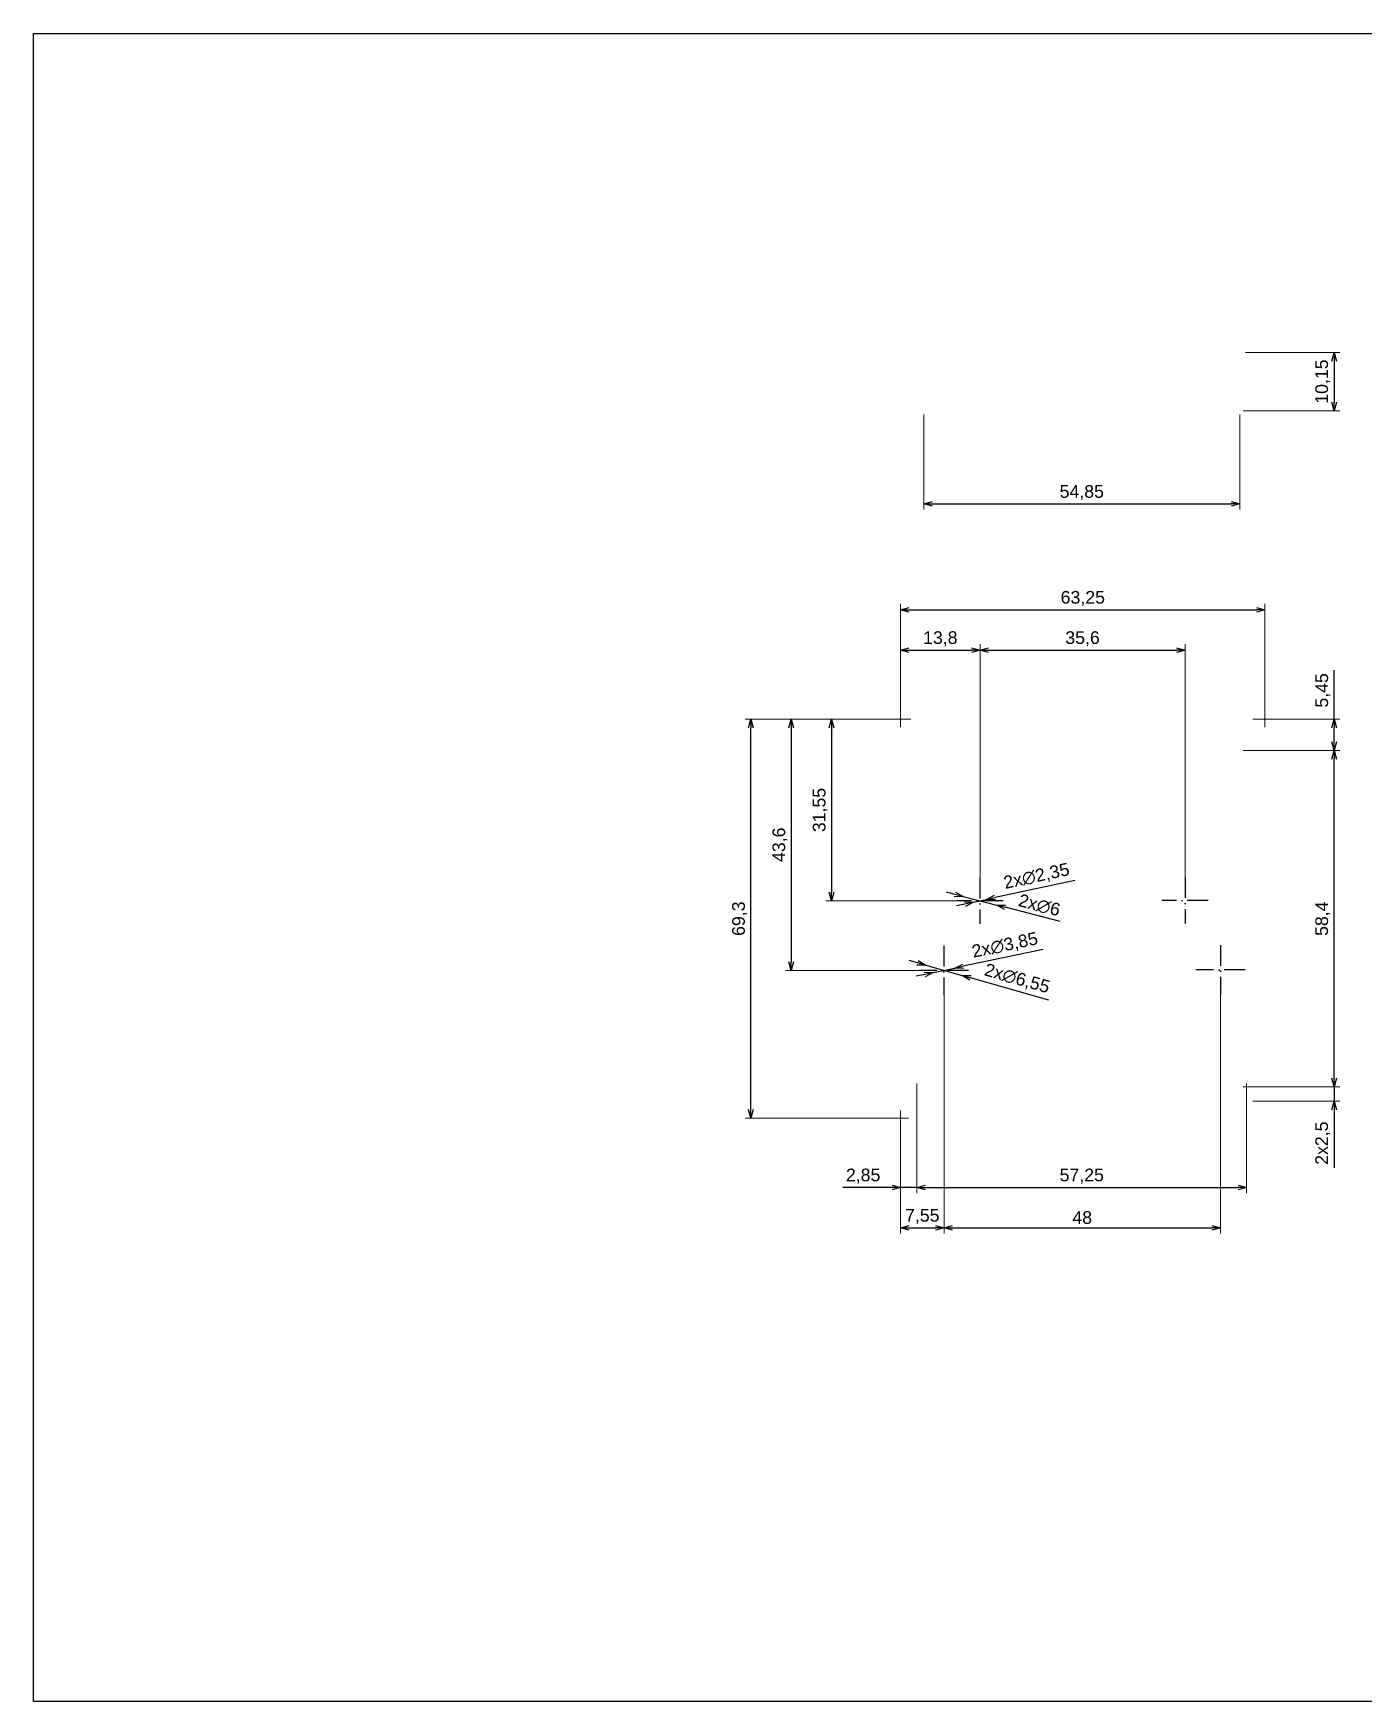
# Paper-space layout 'Base' of a CAD drawing. Header units: millimetres. Extents: x 0 to 414, y 1 to 290.
# Drawn here: x 0.3 to 231.2, y 0.5 to 290.2 of the extents above; entities that cross this region are included whole.
import ezdxf

# ---------------------------------------------------------------- set-up
doc = ezdxf.new("R2010")
doc.units = ezdxf.units.MM
doc.linetypes.add('ACAD_ISO10W100', pattern=[18, 12, -3, 0, -3])
doc.layers.add('MD_Annotation', color=7, linetype='Continuous', lineweight=25)
doc.layers.add('MD_Axes', color=7, linetype='ACAD_ISO10W100', lineweight=25)
doc.layers.add('Tabelka', color=7, linetype='Continuous')
doc.styles.get("Standard").update_dxf_attribs({"font": 'arial.ttf'})
doc.dimstyles.new('ISO-25', dxfattribs={"dimtxt": 2.2, "dimasz": 1.5, "dimexe": 1, "dimexo": 0.625, "dimtad": 1, "dimrnd": 0.05, "dimtxsty": 'Standard', "dimblk": 'OPEN30', "dimcen": 2.5, "dimadec": 0, "dimazin": 0, "dimtfac": 1, "dimtmove": 0, "dimatfit": 3, "dimfxl": 1, "dimlwe": 18, "dimarcsym": 0})

# ---------------------------------------------------------------- blocks, each defined once
blk = doc.blocks.new('_Open30')
at = {"color": 0, "linetype": 'ByBlock', "lineweight": -2}
for p, q in [((-1, 0.27), (0, 0)), ((0, 0), (-1, -0.27)), ((0, 0), (-1, 0))]:
    blk.add_line(p, q, dxfattribs=at)
blk = doc.blocks.new('*D25')
at = {"layer": 'Defpoints', "color": 0, "transparency": 16777216}
for p in [(214.1, 190.13), (150.84, 169.13), (214.1, 169.13)]:
    blk.add_point(p, dxfattribs=at)
at = {"layer": 'MD_Annotation', "color": 0, "lineweight": 18, "transparency": 16777216}
for p, q in [((150.84, 169.76), (150.84, 191.13)), ((214.1, 169.76), (214.1, 191.13))]:
    blk.add_line(p, q, dxfattribs=at)
at = {"layer": 'MD_Annotation', "color": 0, "lineweight": -2, "transparency": 16777216}
blk.add_line((152.34, 190.13), (212.6, 190.13), dxfattribs=at)
at = {"layer": 'MD_Annotation', "color": 0, "lineweight": -2, "transparency": 16777216, "xscale": 1.5, "yscale": 1.5, "zscale": 1.5, "rotation": 180}
blk.add_blockref('_Open30', (150.84, 190.13), dxfattribs=at)
at = {"layer": 'MD_Annotation', "color": 0, "lineweight": -2, "transparency": 16777216, "xscale": 1.5, "yscale": 1.5, "zscale": 1.5}
blk.add_blockref('_Open30', (214.1, 190.13), dxfattribs=at)
at = {"layer": 'MD_Annotation', "color": 0, "transparency": 16777216, "insert": (182.47, 192.08), "char_height": 2.2, "attachment_point": 5}
blk.add_mtext('63,25', dxfattribs=at)
blk = doc.blocks.new('*D26')
at = {"layer": 'Defpoints', "color": 0, "transparency": 16777216}
for p in [(124.84, 171.13), (152.83, 171.13), (152.83, 101.83)]:
    blk.add_point(p, dxfattribs=at)
at = {"layer": 'MD_Annotation', "color": 0, "lineweight": 18, "transparency": 16777216}
for p, q in [((152.21, 171.13), (123.84, 171.13)), ((152.21, 101.83), (123.84, 101.83))]:
    blk.add_line(p, q, dxfattribs=at)
at = {"layer": 'MD_Annotation', "color": 0, "lineweight": -2, "transparency": 16777216}
blk.add_line((124.84, 103.33), (124.84, 169.63), dxfattribs=at)
at = {"layer": 'MD_Annotation', "color": 0, "lineweight": -2, "transparency": 16777216, "xscale": 1.5, "yscale": 1.5, "zscale": 1.5}
for p, rotation in [((124.84, 171.13), 90), ((124.84, 101.83), 270)]:
    blk.add_blockref('_Open30', p, dxfattribs=dict(at, rotation=rotation))
at = {"layer": 'MD_Annotation', "color": 0, "transparency": 16777216, "insert": (122.89, 136.48), "char_height": 2.2, "attachment_point": 5, "rotation": 90}
blk.add_mtext('69,3', dxfattribs=at)
blk = doc.blocks.new('*D27')
at = {"layer": 'Defpoints', "color": 0, "transparency": 16777216}
for p in [(164.62, 183.13), (150.84, 169.13), (164.62, 142.58)]:
    blk.add_point(p, dxfattribs=at)
at = {"layer": 'MD_Annotation', "color": 0, "lineweight": 18, "transparency": 16777216}
for p, q in [((150.84, 169.76), (150.84, 184.13)), ((164.62, 143.2), (164.62, 184.13))]:
    blk.add_line(p, q, dxfattribs=at)
at = {"layer": 'MD_Annotation', "color": 0, "lineweight": -2, "transparency": 16777216}
blk.add_line((152.34, 183.13), (163.12, 183.13), dxfattribs=at)
at = {"layer": 'MD_Annotation', "color": 0, "lineweight": -2, "transparency": 16777216, "xscale": 1.5, "yscale": 1.5, "zscale": 1.5, "rotation": 180}
blk.add_blockref('_Open30', (150.84, 183.13), dxfattribs=at)
at = {"layer": 'MD_Annotation', "color": 0, "lineweight": -2, "transparency": 16777216, "xscale": 1.5, "yscale": 1.5, "zscale": 1.5}
blk.add_blockref('_Open30', (164.62, 183.13), dxfattribs=at)
at = {"layer": 'MD_Annotation', "color": 0, "transparency": 16777216, "insert": (157.73, 185.08), "char_height": 2.2, "attachment_point": 5}
blk.add_mtext('13,8', dxfattribs=at)
blk = doc.blocks.new('*D28')
at = {"layer": 'Defpoints', "color": 0, "transparency": 16777216}
for p in [(200.22, 183.13), (164.62, 142.58), (200.22, 142.63)]:
    blk.add_point(p, dxfattribs=at)
at = {"layer": 'MD_Annotation', "color": 0, "lineweight": 18, "transparency": 16777216}
for p, q in [((164.62, 143.2), (164.62, 184.13)), ((200.22, 143.25), (200.22, 184.13))]:
    blk.add_line(p, q, dxfattribs=at)
at = {"layer": 'MD_Annotation', "color": 0, "lineweight": -2, "transparency": 16777216}
blk.add_line((166.12, 183.13), (198.72, 183.13), dxfattribs=at)
at = {"layer": 'MD_Annotation', "color": 0, "lineweight": -2, "transparency": 16777216, "xscale": 1.5, "yscale": 1.5, "zscale": 1.5, "rotation": 180}
blk.add_blockref('_Open30', (164.62, 183.13), dxfattribs=at)
at = {"layer": 'MD_Annotation', "color": 0, "lineweight": -2, "transparency": 16777216, "xscale": 1.5, "yscale": 1.5, "zscale": 1.5}
blk.add_blockref('_Open30', (200.22, 183.13), dxfattribs=at)
at = {"layer": 'MD_Annotation', "color": 0, "transparency": 16777216, "insert": (182.42, 185.08), "char_height": 2.2, "attachment_point": 5}
blk.add_mtext('35,6', dxfattribs=at)
blk = doc.blocks.new('*D29')
at = {"layer": 'Defpoints', "color": 0, "transparency": 16777216}
for p in [(158.37, 124.23), (150.84, 103.83), (158.37, 82.83)]:
    blk.add_point(p, dxfattribs=at)
at = {"layer": 'MD_Annotation', "color": 0, "lineweight": 18, "transparency": 16777216}
for p, q in [((158.37, 123.6), (158.37, 81.83)), ((150.84, 103.2), (150.84, 81.83))]:
    blk.add_line(p, q, dxfattribs=at)
at = {"layer": 'MD_Annotation', "color": 0, "lineweight": -2, "transparency": 16777216}
blk.add_line((152.34, 82.83), (156.87, 82.83), dxfattribs=at)
at = {"layer": 'MD_Annotation', "color": 0, "lineweight": -2, "transparency": 16777216, "xscale": 1.5, "yscale": 1.5, "zscale": 1.5, "rotation": 180}
blk.add_blockref('_Open30', (150.84, 82.83), dxfattribs=at)
at = {"layer": 'MD_Annotation', "color": 0, "lineweight": -2, "transparency": 16777216, "xscale": 1.5, "yscale": 1.5, "zscale": 1.5}
blk.add_blockref('_Open30', (158.37, 82.83), dxfattribs=at)
at = {"layer": 'MD_Annotation', "color": 0, "transparency": 16777216, "insert": (154.6, 84.77), "char_height": 2.2, "attachment_point": 5}
blk.add_mtext('7,55', dxfattribs=at)
blk = doc.blocks.new('*D30')
at = {"layer": 'Defpoints', "color": 0, "transparency": 16777216}
for p in [(158.37, 124.23), (206.37, 124.33), (206.37, 82.83)]:
    blk.add_point(p, dxfattribs=at)
at = {"layer": 'MD_Annotation', "color": 0, "lineweight": 18, "transparency": 16777216}
for p, q in [((158.37, 123.6), (158.37, 81.83)), ((206.37, 123.7), (206.37, 81.83))]:
    blk.add_line(p, q, dxfattribs=at)
at = {"layer": 'MD_Annotation', "color": 0, "lineweight": -2, "transparency": 16777216}
blk.add_line((159.87, 82.83), (204.87, 82.83), dxfattribs=at)
at = {"layer": 'MD_Annotation', "color": 0, "lineweight": -2, "transparency": 16777216, "xscale": 1.5, "yscale": 1.5, "zscale": 1.5, "rotation": 180}
blk.add_blockref('_Open30', (158.37, 82.83), dxfattribs=at)
at = {"layer": 'MD_Annotation', "color": 0, "lineweight": -2, "transparency": 16777216, "xscale": 1.5, "yscale": 1.5, "zscale": 1.5}
blk.add_blockref('_Open30', (206.37, 82.83), dxfattribs=at)
at = {"layer": 'MD_Annotation', "color": 0, "transparency": 16777216, "insert": (182.37, 84.58), "char_height": 2.2, "attachment_point": 5}
blk.add_mtext('48', dxfattribs=at)
blk = doc.blocks.new('*D31')
at = {"layer": 'Defpoints', "color": 0, "transparency": 16777216}
for p in [(152.83, 171.13), (138.84, 139.58), (161.62, 139.58)]:
    blk.add_point(p, dxfattribs=at)
at = {"layer": 'MD_Annotation', "color": 0, "lineweight": 18, "transparency": 16777216}
for p, q in [((152.21, 171.13), (137.84, 171.13)), ((160.99, 139.58), (137.84, 139.58))]:
    blk.add_line(p, q, dxfattribs=at)
at = {"layer": 'MD_Annotation', "color": 0, "lineweight": -2, "transparency": 16777216}
blk.add_line((138.84, 169.63), (138.84, 141.08), dxfattribs=at)
at = {"layer": 'MD_Annotation', "color": 0, "lineweight": -2, "transparency": 16777216, "xscale": 1.5, "yscale": 1.5, "zscale": 1.5}
for p, rotation in [((138.84, 171.13), 90), ((138.84, 139.58), 270)]:
    blk.add_blockref('_Open30', p, dxfattribs=dict(at, rotation=rotation))
at = {"layer": 'MD_Annotation', "color": 0, "transparency": 16777216, "insert": (136.89, 155.35), "char_height": 2.2, "attachment_point": 5, "rotation": 90}
blk.add_mtext('31,55', dxfattribs=at)
blk = doc.blocks.new('*D32')
at = {"layer": 'Defpoints', "color": 0, "transparency": 16777216}
for p in [(153.24, 171.13), (131.84, 127.5), (155.09, 127.5)]:
    blk.add_point(p, dxfattribs=at)
at = {"layer": 'MD_Annotation', "color": 0, "lineweight": 18, "transparency": 16777216}
for p, q in [((152.62, 171.13), (130.84, 171.13)), ((154.47, 127.5), (130.84, 127.5))]:
    blk.add_line(p, q, dxfattribs=at)
at = {"layer": 'MD_Annotation', "color": 0, "lineweight": -2, "transparency": 16777216}
blk.add_line((131.84, 169.63), (131.84, 129), dxfattribs=at)
at = {"layer": 'MD_Annotation', "color": 0, "lineweight": -2, "transparency": 16777216, "xscale": 1.5, "yscale": 1.5, "zscale": 1.5}
for p, rotation in [((131.84, 171.13), 90), ((131.84, 127.5), 270)]:
    blk.add_blockref('_Open30', p, dxfattribs=dict(at, rotation=rotation))
at = {"layer": 'MD_Annotation', "color": 0, "transparency": 16777216, "insert": (129.89, 149.32), "char_height": 2.2, "attachment_point": 5, "rotation": 90}
blk.add_mtext('43,6', dxfattribs=at)
blk = doc.blocks.new('*D33')
at = {"layer": 'Defpoints', "color": 0, "transparency": 16777216}
for p in [(163.47, 139.33), (165.77, 139.83)]:
    blk.add_point(p, dxfattribs=at)
at = {"layer": 'MD_Annotation', "color": 0, "lineweight": -2, "transparency": 16777216}
for p, q in [((181.07, 143.14), (167.23, 140.14)), ((163.47, 139.33), (165.77, 139.83)), ((162, 139.01), (160.54, 138.69))]:
    blk.add_line(p, q, dxfattribs=at)
at = {"layer": 'MD_Annotation', "color": 0, "lineweight": -2, "transparency": 16777216, "xscale": 1.5, "yscale": 1.5, "zscale": 1.5}
for p, rotation in [((163.47, 139.33), 12.21936349471884), ((165.77, 139.83), 192.2193634947189)]:
    blk.add_blockref('_Open30', p, dxfattribs=dict(at, rotation=rotation))
at = {"layer": 'MD_Annotation', "color": 0, "transparency": 16777216, "insert": (174.46, 143.74), "char_height": 2.2, "attachment_point": 5, "rotation": 12.2194}
blk.add_mtext('2x∅2,35', dxfattribs=at)
blk = doc.blocks.new('*D34')
at = {"layer": 'Defpoints', "color": 0, "transparency": 16777216}
for p in [(161.71, 140.32), (167.52, 138.83)]:
    blk.add_point(p, dxfattribs=at)
at = {"layer": 'MD_Annotation', "color": 0, "lineweight": -2, "transparency": 16777216}
for p, q in [((160.26, 140.7), (158.81, 141.07)), ((161.71, 140.32), (167.52, 138.83)), ((178.53, 136.01), (168.98, 138.46))]:
    blk.add_line(p, q, dxfattribs=at)
at = {"layer": 'MD_Annotation', "color": 0, "lineweight": -2, "transparency": 16777216, "xscale": 1.5, "yscale": 1.5, "zscale": 1.5}
for p, rotation in [((161.71, 140.32), 345.6069136427466), ((167.52, 138.83), 165.6069136427465)]:
    blk.add_blockref('_Open30', p, dxfattribs=dict(at, rotation=rotation))
at = {"layer": 'MD_Annotation', "color": 0, "transparency": 16777216, "insert": (174.93, 138.8), "char_height": 2.2, "attachment_point": 5, "rotation": 345.6069}
blk.add_mtext('2x∅6', dxfattribs=at)
blk = doc.blocks.new('*D35')
at = {"layer": 'Defpoints', "color": 0, "transparency": 16777216}
for p in [(160.25, 127.9), (156.48, 127.11)]:
    blk.add_point(p, dxfattribs=at)
at = {"layer": 'MD_Annotation', "color": 0, "lineweight": -2, "transparency": 16777216}
for p, q in [((175.57, 131.13), (161.72, 128.21)), ((156.48, 127.11), (160.25, 127.9)), ((155.02, 126.8), (153.55, 126.49))]:
    blk.add_line(p, q, dxfattribs=at)
at = {"layer": 'MD_Annotation', "color": 0, "lineweight": -2, "transparency": 16777216, "xscale": 1.5, "yscale": 1.5, "zscale": 1.5}
for p, rotation in [((156.48, 127.11), 11.88843906549582), ((160.25, 127.9), 191.8884390654958)]:
    blk.add_blockref('_Open30', p, dxfattribs=dict(at, rotation=rotation))
at = {"layer": 'MD_Annotation', "color": 0, "transparency": 16777216, "insert": (168.97, 131.76), "char_height": 2.2, "attachment_point": 5, "rotation": 11.8884}
blk.add_mtext('2x∅3,85', dxfattribs=at)
blk = doc.blocks.new('*D36')
at = {"layer": 'Defpoints', "color": 0, "transparency": 16777216}
for p in [(155.22, 128.4), (161.52, 126.61)]:
    blk.add_point(p, dxfattribs=at)
at = {"layer": 'MD_Annotation', "color": 0, "lineweight": -2, "transparency": 16777216}
for p, q in [((153.77, 128.81), (152.33, 129.22)), ((155.22, 128.4), (161.52, 126.61)), ((176.58, 122.33), (162.96, 126.2))]:
    blk.add_line(p, q, dxfattribs=at)
at = {"layer": 'MD_Annotation', "color": 0, "lineweight": -2, "transparency": 16777216, "xscale": 1.5, "yscale": 1.5, "zscale": 1.5}
for p, rotation in [((155.22, 128.4), 344.1389193165032), ((161.52, 126.61), 164.1389193165031)]:
    blk.add_blockref('_Open30', p, dxfattribs=dict(at, rotation=rotation))
at = {"layer": 'MD_Annotation', "color": 0, "transparency": 16777216, "insert": (171.03, 125.97), "char_height": 2.2, "attachment_point": 5, "rotation": 344.1389}
blk.add_mtext('2x∅6,55', dxfattribs=at)
blk = doc.blocks.new('*D38')
at = {"layer": 'Defpoints', "color": 0, "transparency": 16777216}
for p in [(153.67, 108.48), (210.92, 108.48), (210.92, 89.83)]:
    blk.add_point(p, dxfattribs=at)
at = {"layer": 'MD_Annotation', "color": 0, "lineweight": 18, "transparency": 16777216}
for p, q in [((153.67, 107.85), (153.67, 88.83)), ((210.92, 107.85), (210.92, 88.83))]:
    blk.add_line(p, q, dxfattribs=at)
at = {"layer": 'MD_Annotation', "color": 0, "lineweight": -2, "transparency": 16777216}
blk.add_line((155.17, 89.83), (209.42, 89.83), dxfattribs=at)
at = {"layer": 'MD_Annotation', "color": 0, "lineweight": -2, "transparency": 16777216, "xscale": 1.5, "yscale": 1.5, "zscale": 1.5, "rotation": 180}
blk.add_blockref('_Open30', (153.67, 89.83), dxfattribs=at)
at = {"layer": 'MD_Annotation', "color": 0, "lineweight": -2, "transparency": 16777216, "xscale": 1.5, "yscale": 1.5, "zscale": 1.5}
blk.add_blockref('_Open30', (210.92, 89.83), dxfattribs=at)
at = {"layer": 'MD_Annotation', "color": 0, "transparency": 16777216, "insert": (182.29, 91.78), "char_height": 2.2, "attachment_point": 5}
blk.add_mtext('57,25', dxfattribs=at)
blk = doc.blocks.new('*D48')
at = {"layer": 'Defpoints', "color": 0, "transparency": 16777216}
for p in [(154.87, 224.66), (209.71, 224.66), (209.71, 208.51)]:
    blk.add_point(p, dxfattribs=at)
at = {"layer": 'MD_Annotation', "color": 0, "lineweight": 18, "transparency": 16777216}
for p, q in [((154.87, 224.04), (154.87, 207.51)), ((209.71, 224.04), (209.71, 207.51))]:
    blk.add_line(p, q, dxfattribs=at)
at = {"layer": 'MD_Annotation', "color": 0, "lineweight": -2, "transparency": 16777216}
blk.add_line((156.37, 208.51), (208.21, 208.51), dxfattribs=at)
at = {"layer": 'MD_Annotation', "color": 0, "lineweight": -2, "transparency": 16777216, "xscale": 1.5, "yscale": 1.5, "zscale": 1.5, "rotation": 180}
blk.add_blockref('_Open30', (154.87, 208.51), dxfattribs=at)
at = {"layer": 'MD_Annotation', "color": 0, "lineweight": -2, "transparency": 16777216, "xscale": 1.5, "yscale": 1.5, "zscale": 1.5}
blk.add_blockref('_Open30', (209.71, 208.51), dxfattribs=at)
at = {"layer": 'MD_Annotation', "color": 0, "transparency": 16777216, "insert": (182.29, 210.46), "char_height": 2.2, "attachment_point": 5}
blk.add_mtext('54,85', dxfattribs=at)
blk = doc.blocks.new('*D49')
at = {"layer": 'Defpoints', "color": 0, "transparency": 16777216}
for p in [(210.09, 234.81), (209.71, 224.66), (226.1, 224.66)]:
    blk.add_point(p, dxfattribs=at)
at = {"layer": 'MD_Annotation', "color": 0, "lineweight": 18, "transparency": 16777216}
for p, q in [((210.72, 234.81), (227.1, 234.81)), ((210.34, 224.66), (227.1, 224.66))]:
    blk.add_line(p, q, dxfattribs=at)
at = {"layer": 'MD_Annotation', "color": 0, "lineweight": -2, "transparency": 16777216}
blk.add_line((226.1, 233.31), (226.1, 226.16), dxfattribs=at)
at = {"layer": 'MD_Annotation', "color": 0, "lineweight": -2, "transparency": 16777216, "xscale": 1.5, "yscale": 1.5, "zscale": 1.5}
for p, rotation in [((226.1, 234.81), 90), ((226.1, 224.66), 270)]:
    blk.add_blockref('_Open30', p, dxfattribs=dict(at, rotation=rotation))
at = {"layer": 'MD_Annotation', "color": 0, "transparency": 16777216, "insert": (224.15, 229.74), "char_height": 2.2, "attachment_point": 5, "rotation": 90}
blk.add_mtext('10,15', dxfattribs=at)
blk = doc.blocks.new('*D50')
at = {"layer": 'Defpoints', "color": 0, "transparency": 16777216}
for p in [(209.71, 165.68), (226.1, 165.68), (209.71, 107.28)]:
    blk.add_point(p, dxfattribs=at)
at = {"layer": 'MD_Annotation', "color": 0, "lineweight": 18, "transparency": 16777216}
for p, q in [((210.34, 165.68), (227.1, 165.68)), ((210.34, 107.28), (227.1, 107.28))]:
    blk.add_line(p, q, dxfattribs=at)
at = {"layer": 'MD_Annotation', "color": 0, "lineweight": -2, "transparency": 16777216}
blk.add_line((226.1, 108.78), (226.1, 164.18), dxfattribs=at)
at = {"layer": 'MD_Annotation', "color": 0, "lineweight": -2, "transparency": 16777216, "xscale": 1.5, "yscale": 1.5, "zscale": 1.5}
for p, rotation in [((226.1, 165.68), 90), ((226.1, 107.28), 270)]:
    blk.add_blockref('_Open30', p, dxfattribs=dict(at, rotation=rotation))
at = {"layer": 'MD_Annotation', "color": 0, "transparency": 16777216, "insert": (224.15, 136.48), "char_height": 2.2, "attachment_point": 5, "rotation": 90}
blk.add_mtext('58,4', dxfattribs=at)
blk = doc.blocks.new('*D86')
at = {"layer": 'Defpoints', "color": 0, "transparency": 16777216}
for p in [(150.84, 103.83), (153.67, 102.49), (153.67, 89.83)]:
    blk.add_point(p, dxfattribs=at)
at = {"layer": 'MD_Axes', "color": 0, "lineweight": 18, "transparency": 16777216}
for p, q in [((150.84, 103.2), (150.84, 88.83)), ((153.67, 101.87), (153.67, 88.83))]:
    blk.add_line(p, q, dxfattribs=at)
at = {"layer": 'MD_Axes', "color": 0, "lineweight": -2, "transparency": 16777216}
for p, q in [((149.34, 89.83), (140.82, 89.83)), ((153.67, 89.83), (150.84, 89.83)), ((155.17, 89.83), (156.67, 89.83))]:
    blk.add_line(p, q, dxfattribs=at)
at = {"layer": 'MD_Axes', "color": 0, "lineweight": -2, "transparency": 16777216, "xscale": 1.5, "yscale": 1.5, "zscale": 1.5}
blk.add_blockref('_Open30', (150.84, 89.83), dxfattribs=at)
at = {"layer": 'MD_Axes', "color": 0, "lineweight": -2, "transparency": 16777216, "xscale": 1.5, "yscale": 1.5, "zscale": 1.5, "rotation": 180}
blk.add_blockref('_Open30', (153.67, 89.83), dxfattribs=at)
at = {"layer": 'MD_Axes', "color": 0, "transparency": 16777216, "insert": (144.33, 91.78), "char_height": 2.2, "attachment_point": 5}
blk.add_mtext('2,85', dxfattribs=at)
blk = doc.blocks.new('*D87')
at = {"layer": 'Defpoints', "color": 0, "transparency": 16777216}
for p in [(211.34, 171.13), (211.34, 165.68), (226.1, 165.68)]:
    blk.add_point(p, dxfattribs=at)
at = {"layer": 'MD_Annotation', "color": 0, "lineweight": -2, "transparency": 16777216}
for p, q in [((226.1, 171.13), (226.1, 179.61)), ((226.1, 167.18), (226.1, 169.63))]:
    blk.add_line(p, q, dxfattribs=at)
at = {"layer": 'MD_Annotation', "color": 0, "lineweight": 18, "transparency": 16777216}
for p, q in [((211.97, 171.13), (227.1, 171.13)), ((211.97, 165.68), (227.1, 165.68))]:
    blk.add_line(p, q, dxfattribs=at)
at = {"layer": 'MD_Annotation', "color": 0, "lineweight": -2, "transparency": 16777216, "xscale": 1.5, "yscale": 1.5, "zscale": 1.5}
for p, rotation in [((226.1, 171.13), 90), ((226.1, 165.68), 270)]:
    blk.add_blockref('_Open30', p, dxfattribs=dict(at, rotation=rotation))
at = {"layer": 'MD_Annotation', "color": 0, "transparency": 16777216, "insert": (224.16, 176.12), "char_height": 2.2, "attachment_point": 5, "rotation": 90}
blk.add_mtext('5,45', dxfattribs=at)
blk = doc.blocks.new('*D88')
at = {"layer": 'Defpoints', "color": 0, "transparency": 16777216}
for p in [(211.34, 107.28), (211.34, 104.78), (226.1, 104.78)]:
    blk.add_point(p, dxfattribs=at)
at = {"layer": 'MD_Annotation', "color": 0, "lineweight": -2, "transparency": 16777216}
for p, q in [((226.1, 108.78), (226.1, 110.28)), ((226.1, 107.28), (226.1, 104.78)), ((226.1, 103.28), (226.1, 93.22))]:
    blk.add_line(p, q, dxfattribs=at)
at = {"layer": 'MD_Annotation', "color": 0, "lineweight": 18, "transparency": 16777216}
for p, q in [((211.97, 107.28), (227.1, 107.28)), ((211.97, 104.78), (227.1, 104.78))]:
    blk.add_line(p, q, dxfattribs=at)
at = {"layer": 'MD_Annotation', "color": 0, "lineweight": -2, "transparency": 16777216, "xscale": 1.5, "yscale": 1.5, "zscale": 1.5}
for p, rotation in [((226.1, 107.28), 270), ((226.1, 104.78), 90)]:
    blk.add_blockref('_Open30', p, dxfattribs=dict(at, rotation=rotation))
at = {"layer": 'MD_Annotation', "color": 0, "transparency": 16777216, "insert": (224.15, 97.5), "char_height": 2.2, "attachment_point": 5, "rotation": 90}
blk.add_mtext('2x2,5', dxfattribs=at)

psp = doc.layouts.new('Base')

# ---------------------------------------------------------------- linework, layer by layer
at = {"layer": 'MD_Axes', "ltscale": 0.3}
for p, q in [((164.617, 143.578), (164.617, 135.578)), ((200.217, 143.628), (200.217, 135.628)), ((168.617, 139.578), (160.617, 139.578)), ((204.217, 139.628), (196.217, 139.628)), ((158.367, 131.778), (158.367, 123.228)), ((206.367, 131.878), (206.367, 123.328)), ((162.642, 127.503), (154.092, 127.503)), ((210.642, 127.603), (202.092, 127.603))]:
    psp.add_line(p, q, dxfattribs=at)
at = {"layer": 'Tabelka'}
psp.add_lwpolyline([(0.254, 290.205), (413.511, 290.205), (413.511, 0.533), (0.254, 0.533)], close=True, dxfattribs=at)

# ---------------------------------------------------------------- dimensions: what is measured, and where the dimension line sits
at = {"layer": 'MD_Annotation'}
for base, p1, p2, angle, picture, middle in [((226.098, 224.661), (210.091, 234.811), (209.712, 224.661), 90, '*D49', (224.151, 229.736)), ((214.098, 190.128), (150.837, 169.132), (214.098, 169.133), 180, '*D25', (182.468, 192.076)), ((164.617, 183.128), (150.837, 169.132), (164.617, 142.578), 180, '*D27', (157.727, 185.076)), ((200.217, 183.128), (164.617, 142.578), (200.217, 142.628), 180, '*D28', (182.417, 185.076)), ((124.837, 171.128), (152.834, 101.828), (152.834, 171.128), 270, '*D26', (122.89, 136.478)), ((131.837327577, 127.50348862), (153.241536417, 171.12848862), (155.092478846, 127.50348862), 270, '*D32', (129.890226622, 149.31598862)), ((138.837, 139.578), (152.834, 171.128), (161.617, 139.578), 270, '*D31', (136.89, 155.353)), ((226.098, 165.678), (209.712, 107.278), (209.712, 165.678), 90, '*D50', (224.151, 136.478))]:
    dim = psp.add_linear_dim(base=base, p1=p1, p2=p2, angle=angle, dimstyle='ISO-25', override={"dimlfac": -1}, dxfattribs=at)
    dim.commit()
    dim.dimension.update_dxf_attribs({"geometry": picture, "text_midpoint": middle})
for base, p1, p2, picture, middle in [((209.712, 208.511), (154.871, 224.661), (209.712, 224.661), '*D48', (182.292, 210.458)), ((158.367, 82.828), (150.837, 103.825), (158.367, 124.228), '*D29', (154.602, 84.771)), ((206.367, 82.828), (158.367, 124.228), (206.367, 124.328), '*D30', (182.367, 84.577)), ((210.917, 89.828), (153.667, 108.478), (210.917, 108.478), '*D38', (182.292, 91.776))]:
    dim = psp.add_linear_dim(base=base, p1=p1, p2=p2, dimstyle='ISO-25', override={"dimlfac": -1}, dxfattribs=at)
    dim.commit()
    dim.dimension.update_dxf_attribs({"geometry": picture, "text_midpoint": middle})
dim = psp.add_linear_dim(base=(226.098, 165.678), p1=(211.342, 171.128), p2=(211.342, 165.678), angle=90, dimstyle='ISO-25', override={"dimlfac": -1}, dxfattribs=at)
dim.commit()
dim.dimension.update_dxf_attribs({"geometry": '*D87', "text_midpoint": (226.098, 176.119), "dimtype": 160})
dim = psp.add_diameter_dim_2p(p1=(163.469, 139.33), p2=(165.766, 139.827), text='2x<>', dimstyle='ISO-25', override={"dimlfac": -1}, dxfattribs=at)
dim.commit()
dim.dimension.update_dxf_attribs({"geometry": '*D33', "text_midpoint": (174.882, 141.801), "dimtype": 163})
for p1, p2, picture, middle in [((161.712, 140.324), (167.523, 138.833), '*D34', (174.48, 137.047)), ((156.484, 127.107), (160.251, 127.9), '*D35', (169.379, 129.822)), ((155.217, 128.399), (161.518, 126.608), '*D36', (170.49, 124.059))]:
    dim = psp.add_diameter_dim_2p(p1=p1, p2=p2, text='2x<>', dimstyle='ISO-25', override={"dimlfac": -1}, dxfattribs=at)
    dim.commit()
    dim.dimension.update_dxf_attribs({"geometry": picture, "text_midpoint": middle})
dim = psp.add_linear_dim(base=(226.098, 104.778), p1=(211.342, 107.278), p2=(211.342, 104.778), angle=90, text='2x<>', dimstyle='ISO-25', override={"dimlfac": -1}, dxfattribs=at)
dim.commit()
dim.dimension.update_dxf_attribs({"geometry": '*D88', "text_midpoint": (226.098, 97.501), "dimtype": 160})
at = {"layer": 'MD_Axes'}
dim = psp.add_linear_dim(base=(153.667, 89.828), p1=(150.837, 103.825), p2=(153.667, 102.493), dimstyle='ISO-25', override={"dimlfac": -1}, dxfattribs=at)
dim.commit()
dim.dimension.update_dxf_attribs({"geometry": '*D86', "text_midpoint": (144.328, 89.828), "dimtype": 160})

doc.saveas('drawing.dxf')
